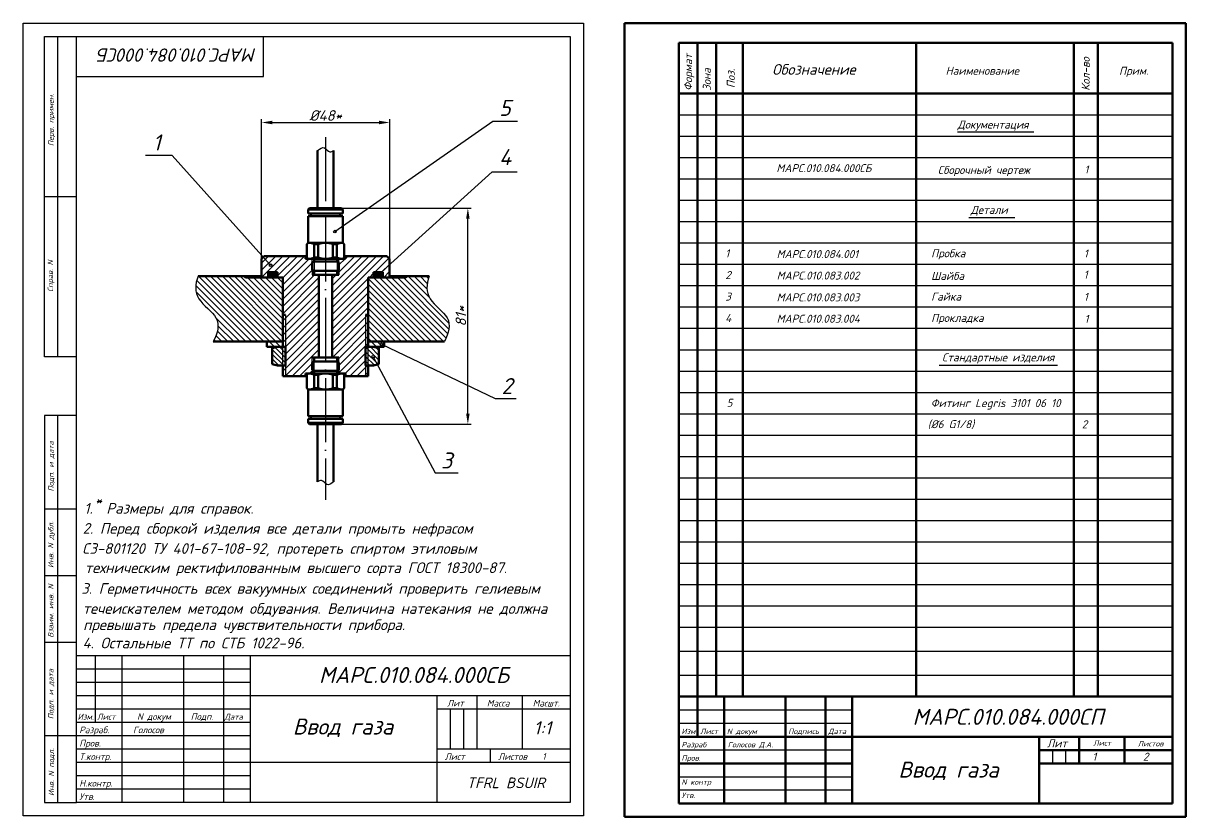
# Model space of a CAD drawing. Header units: millimetres. Extents: x -5427 to 3670, y -5891 to 948.
# Drawn here: x 1168.7 to 1604.4, y -3865.3 to -3568 of the extents above; entities that cross this region are included whole.
import ezdxf
from ezdxf.enums import TextEntityAlignment as Align

# ---------------------------------------------------------------- set-up
doc = ezdxf.new("R2010")
doc.units = ezdxf.units.MM
doc.header["$MEASUREMENT"] = 0
doc.linetypes.add('ACAD_ISO04W100', pattern=[30, 24, -3, 0, -3])
doc.layers.add('оси', color=1, linetype='ACAD_ISO04W100')
doc.layers.add('Толстые', color=7, linetype='Continuous', lineweight=50)
doc.layers.add('Тонкие', color=140, linetype='Continuous', lineweight=25)
doc.styles.get("Standard").update_dxf_attribs({"font": 'isocpeui.ttf'})
doc.styles.add('TXT', font='isocpeui.ttf')
doc.styles.add('Для рамки', font='simplex.shx', dxfattribs={"oblique": 15, "height": 4})
doc.dimstyles.new('ISO-25', dxfattribs={"dimtxt": 4, "dimasz": 4, "dimexe": 1.25, "dimexo": 0, "dimtad": 1, "dimtxsty": 'Standard', "dimcen": 2.5, "dimadec": 0, "dimazin": 0, "dimtfac": 1, "dimtmove": 0, "dimatfit": 3, "dimfxl": 1, "dimarcsym": 0})

# ---------------------------------------------------------------- blocks, each defined once
blk = doc.blocks.new('*D148')
at = {"layer": 'Defpoints', "color": 0, "transparency": 16777216}
for p in [(1288.05, -3637.26), (1335.35, -3637.26), (1288.05, -3718.26)]:
    blk.add_point(p, dxfattribs=at)
at = {"layer": 'Тонкие', "color": 0, "lineweight": -2, "transparency": 16777216}
for p, q in [((1288.05, -3637.26), (1336.6, -3637.26)), ((1335.35, -3714.26), (1335.35, -3641.26)), ((1288.05, -3718.26), (1336.6, -3718.26))]:
    blk.add_line(p, q, dxfattribs=at)
at = {"layer": 'Тонкие', "color": 0, "transparency": 16777216}
for points in [[(1334.69, -3641.26), (1336.02, -3641.26), (1335.35, -3637.26)], [(1334.69, -3714.26), (1336.02, -3714.26), (1335.35, -3718.26)]]:
    blk.add_solid(points, dxfattribs=at)
at = {"layer": 'Тонкие', "color": 0, "transparency": 16777216, "insert": (1332.73, -3677.76), "char_height": 4, "attachment_point": 5, "rotation": 90}
blk.add_mtext('81*', dxfattribs=at)
blk = doc.blocks.new('*D149')
at = {"layer": 'Defpoints', "color": 0, "transparency": 16777216}
for p in [(1306.05, -3605.19), (1258.05, -3656.26), (1306.05, -3656.26)]:
    blk.add_point(p, dxfattribs=at)
at = {"layer": 'Тонкие', "color": 0, "lineweight": -2, "transparency": 16777216}
for p, q in [((1258.05, -3656.26), (1258.05, -3603.94)), ((1262.05, -3605.19), (1302.05, -3605.19)), ((1306.05, -3656.26), (1306.05, -3603.94))]:
    blk.add_line(p, q, dxfattribs=at)
at = {"layer": 'Тонкие', "color": 0, "transparency": 16777216}
for points in [[(1262.05, -3604.53), (1262.05, -3605.86), (1258.05, -3605.19)], [(1302.05, -3604.53), (1302.05, -3605.86), (1306.05, -3605.19)]]:
    blk.add_solid(points, dxfattribs=at)
at = {"layer": 'Тонкие', "color": 0, "transparency": 16777216, "insert": (1282.05, -3602.57), "char_height": 4, "attachment_point": 5}
blk.add_mtext('%%c48*', dxfattribs=at)

msp = doc.modelspace()

# ---------------------------------------------------------------- hatches: boundary and pattern name
at = {"layer": 'Тонкие'}
h = msp.add_hatch(dxfattribs=at)
h.set_pattern_fill('ANSI31', color=256, scale=0.6, style=0)
h.set_pattern_definition([(45, (-3407.4315, -2700.822), (-1.3470384, 1.3470384), [])])
h.paths.add_polyline_path([(1259.045, -3655.258), (1258.045, -3656.258), (1258.045, -3663.258), (1260.545, -3663.258), (1260.545, -3661.258), (1264.045, -3661.258), (1264.045, -3663.258), (1266.045, -3663.258), (1266.045, -3677.258), (1267.045, -3677.258), (1267.045, -3700.258), (1274.545, -3700.258), (1274.545, -3699.258), (1277.045, -3699.258), (1277.045, -3697.854), (1277.045, -3695.162), (1277.045, -3693.258), (1279.545, -3693.258), (1279.545, -3662.258), (1277.045, -3662.258), (1277.045, -3660.354), (1277.045, -3657.662), (1277.045, -3656.258), (1274.545, -3656.258), (1274.545, -3655.258)])
h.paths.add_polyline_path([(1298.045, -3663.258), (1300.045, -3663.258), (1300.045, -3661.258), (1303.545, -3661.258), (1303.545, -3663.258), (1306.045, -3663.258), (1306.045, -3656.258), (1305.045, -3655.258), (1289.545, -3655.258), (1289.545, -3656.258), (1287.045, -3656.258), (1287.045, -3657.662), (1287.045, -3660.354), (1287.045, -3662.258), (1284.545, -3662.258), (1284.545, -3693.258), (1287.045, -3693.258), (1287.045, -3695.162), (1287.045, -3697.854), (1287.045, -3699.258), (1288.545, -3699.258), (1289.545, -3699.258), (1289.545, -3700.258), (1297.045, -3700.258), (1297.045, -3677.258), (1298.045, -3677.258)])
h.paths.add_polyline_path([(1277.745, -3656.258), (1277.045, -3656.258), (1277.045, -3657.662), (1277.745, -3657.258)], flags=17)
h.paths.add_polyline_path([(1277.045, -3662.258), (1277.745, -3662.258), (1277.745, -3660.758), (1277.045, -3660.354)], flags=16)
h.paths.add_polyline_path([(1286.345, -3662.258), (1287.045, -3662.258), (1287.045, -3660.354), (1286.345, -3660.758)], flags=17)
h.paths.add_polyline_path([(1286.345, -3657.258), (1287.045, -3657.662), (1287.045, -3656.258), (1286.345, -3656.258)], flags=17)
h.paths.add_polyline_path([(1277.045, -3695.162), (1277.745, -3694.758), (1277.745, -3693.258), (1277.045, -3693.258)], flags=16)
h.paths.add_polyline_path([(1286.345, -3694.758), (1287.045, -3695.162), (1287.045, -3693.258), (1286.345, -3693.258)], flags=17)
h.paths.add_polyline_path([(1287.045, -3697.854), (1286.345, -3698.258), (1286.345, -3699.258), (1287.045, -3699.258)], flags=16)
h.paths.add_polyline_path([(1277.045, -3699.258), (1277.745, -3699.258), (1277.745, -3698.258), (1277.045, -3697.854)], flags=16)
h.paths.add_polyline_path([(1266.045, -3689.258), (1267.045, -3689.258), (1267.045, -3677.258), (1266.045, -3677.258)], flags=17)
h.paths.add_polyline_path([(1297.045, -3689.258), (1298.045, -3689.258), (1298.045, -3677.258), (1297.045, -3677.258)], flags=16)
h.paths.add_polyline_path([(1266.045, -3700.258), (1267.045, -3700.258), (1267.045, -3696.258), (1266.045, -3696.258)], flags=17)
h.paths.add_polyline_path([(1297.045, -3700.258), (1298.045, -3700.258), (1298.045, -3696.258), (1297.045, -3696.258)], flags=16)
h = msp.add_hatch(dxfattribs=at)
h.set_pattern_fill('ANSI31', color=256, scale=0.5, angle=90, style=0)
h.set_pattern_definition([(135, (-0.571, -1285.0939), (-1.122532, -1.122532), [])])
edge = h.paths.add_edge_path()
edge.add_line((1266.045, -3663.258), (1252.045, -3663.258))
edge.add_line((1252.045, -3663.258), (1251.545, -3662.758))
edge.add_line((1251.545, -3662.758), (1234.252, -3662.758))
edge.add_spline(control_points=[(1234.252, -3662.758), (1233.1, -3665.844), (1232.77, -3671.593), (1243.09, -3678.128), (1241.616, -3684.059), (1239.902, -3687.258)], knot_values=[11.7359302, 11.7359302, 11.7359302, 11.7359302, 21.4115181, 31.0063564, 40.9610631, 40.9610631, 40.9610631, 40.9610631], degree=3, periodic=0)
edge.add_line((1239.902, -3687.258), (1266.045, -3687.258))
edge.add_line((1266.045, -3687.258), (1266.045, -3663.258))
edge = h.paths.add_edge_path()
edge.add_spline(control_points=[(1326.56, -3687.258), (1328.275, -3684.059), (1329.748, -3678.128), (1319.429, -3671.593), (1319.759, -3665.844), (1320.91, -3662.758)], knot_values=[11.7359302, 11.7359302, 11.7359302, 11.7359302, 21.6906369, 31.2854752, 40.9610631, 40.9610631, 40.9610631, 40.9610631], degree=3, periodic=0)
edge.add_line((1320.91, -3662.758), (1312.545, -3662.758))
edge.add_line((1312.545, -3662.758), (1312.045, -3663.258))
edge.add_line((1312.045, -3663.258), (1298.045, -3663.258))
edge.add_line((1298.045, -3663.258), (1298.045, -3687.258))
edge.add_line((1298.045, -3687.258), (1326.56, -3687.258))
h = msp.add_hatch(dxfattribs=at)
h.set_pattern_fill('ANSI37', color=256, scale=0.05, style=0)
h.set_pattern_definition([(45, (-0.57098, -1285.09386), (-0.1122532015, 0.1122532015), []), (135, (-0.57098, -1285.09386), (-0.1122532015, -0.1122532015), [])])
h.paths.add_polyline_path([(1260.545, -3661.258), (1260.545, -3663.258), (1264.045, -3663.258), (1264.045, -3661.258)])
h.paths.add_polyline_path([(1300.045, -3661.258), (1300.045, -3663.258), (1303.545, -3663.258), (1303.545, -3661.258)])
h = msp.add_hatch(dxfattribs=at)
h.set_pattern_fill('ANSI31', color=256, scale=0.5, angle=90, style=0)
h.set_pattern_definition([(135, (-3407.4315, -2700.822), (-1.122532, -1.122532), [])])
h.paths.add_polyline_path([(1260.045, -3687.258), (1260.045, -3689.258), (1266.045, -3689.258), (1266.045, -3687.258)])
h.paths.add_polyline_path([(1298.045, -3687.258), (1298.045, -3689.258), (1304.045, -3689.258), (1304.045, -3687.258)])
h = msp.add_hatch(dxfattribs=at)
h.set_pattern_fill('ANSI31', color=256, scale=0.4, angle=90, style=0)
h.set_pattern_definition([(135, (-3407.4315, -2700.822), (-0.8980256, -0.8980256), [])])
h.paths.add_polyline_path([(1262.045, -3689.758), (1262.045, -3695.758), (1264.045, -3696.258), (1266.045, -3696.258), (1266.045, -3689.258), (1264.045, -3689.258)])
h.paths.add_polyline_path([(1266.045, -3696.258), (1267.045, -3696.258), (1267.045, -3689.258), (1266.045, -3689.258)])
h.paths.add_polyline_path([(1298.045, -3689.258), (1297.045, -3689.258), (1297.045, -3696.258), (1298.045, -3696.258)])
h.paths.add_polyline_path([(1302.045, -3689.758), (1300.045, -3689.258), (1298.045, -3689.258), (1298.045, -3696.258), (1300.045, -3696.258), (1302.045, -3695.758)])

# ---------------------------------------------------------------- linework, layer by layer
for p, q in [((1168.715, -3568.011), (1378.715, -3568.011)), ((1168.715, -3865.011), (1168.715, -3568.011)), ((1378.715, -3568.011), (1378.715, -3865.011)), ((1176.715, -3693.011), (1176.715, -3573.011)), ((1176.715, -3573.011), (1188.715, -3573.011)), ((1181.715, -3693.011), (1181.715, -3573.011)), ((1188.715, -3573.011), (1373.715, -3573.011)), ((1188.715, -3860.011), (1188.715, -3573.011)), ((1258.715, -3588.011), (1258.715, -3573.011)), ((1373.715, -3573.011), (1373.715, -3860.011)), ((1188.715, -3588.011), (1258.715, -3588.011)), ((1188.715, -3633.011), (1176.715, -3633.011)), ((1188.715, -3693.011), (1176.715, -3693.011)), ((1176.715, -3715.011), (1176.715, -3860.011)), ((1188.715, -3715.011), (1176.715, -3715.011)), ((1181.715, -3860.011), (1181.715, -3715.011)), ((1188.715, -3750.011), (1176.715, -3750.011)), ((1188.715, -3775.011), (1176.715, -3775.011)), ((1188.715, -3800.011), (1176.715, -3800.011)), ((1373.715, -3805.011), (1188.715, -3805.011)), ((1195.715, -3805.011), (1195.715, -3830.011)), ((1195.715, -3805.011), (1195.715, -3830.011)), ((1205.715, -3805.011), (1205.715, -3860.011)), ((1205.715, -3805.011), (1205.715, -3860.011)), ((1228.715, -3805.011), (1228.715, -3860.011)), ((1228.715, -3805.011), (1228.715, -3860.011)), ((1243.715, -3805.011), (1243.715, -3860.011)), ((1243.715, -3805.011), (1243.715, -3860.011)), ((1253.715, -3805.011), (1253.715, -3860.011)), ((1253.715, -3805.011), (1253.715, -3860.011)), ((1373.715, -3820.011), (1253.715, -3820.011)), ((1323.715, -3820.011), (1323.715, -3860.011)), ((1323.715, -3820.011), (1323.715, -3860.011)), ((1338.715, -3820.011), (1338.715, -3840.011)), ((1338.715, -3820.011), (1338.715, -3840.011)), ((1355.715, -3820.011), (1355.715, -3840.011)), ((1355.715, -3820.011), (1355.715, -3840.011)), ((1253.715, -3825.011), (1188.715, -3825.011)), ((1373.715, -3825.011), (1323.715, -3825.011)), ((1253.715, -3830.011), (1188.715, -3830.011)), ((1253.715, -3830.011), (1188.715, -3830.011)), ((1188.715, -3835.011), (1176.715, -3835.011)), ((1373.715, -3840.011), (1323.715, -3840.011)), ((1373.715, -3840.011), (1323.715, -3840.011)), ((1343.715, -3840.011), (1343.715, -3845.011)), ((1343.715, -3840.011), (1343.715, -3845.011)), ((1373.715, -3845.011), (1253.715, -3845.011)), ((1373.715, -3845.011), (1253.715, -3845.011)), ((1176.715, -3860.011), (1188.715, -3860.011)), ((1373.715, -3860.011), (1188.715, -3860.011)), ((1378.715, -3865.011), (1168.715, -3865.011))]:
    msp.add_line(p, q)
at = {"layer": 'оси'}
msp.add_line((1282.045, -3610.712), (1282.045, -3746.581), dxfattribs=at)
at = {"layer": 'Толстые'}
for p, q in [((1394.114, -3568.011), (1394.114, -3865.311)), ((1604.414, -3568.011), (1394.114, -3568.011)), ((1604.414, -3865.311), (1604.414, -3568.011)), ((1414.414, -3860.311), (1414.414, -3575.311)), ((1599.414, -3575.311), (1414.414, -3575.311)), ((1421.414, -3820.311), (1421.414, -3575.311)), ((1428.414, -3820.311), (1428.414, -3575.311)), ((1438.414, -3820.311), (1438.414, -3575.311)), ((1438.414, -3575.311), (1438.414, -3575.311)), ((1503.414, -3820.311), (1503.414, -3575.311)), ((1562.414, -3820.311), (1562.414, -3575.311)), ((1571.414, -3820.311), (1571.414, -3575.311)), ((1599.414, -3860.311), (1599.414, -3575.311)), ((1414.414, -3594.311), (1599.414, -3594.311)), ((1279.045, -3615.716), (1279.045, -3637.258)), ((1285.045, -3615.716), (1285.045, -3637.258)), ((1275.545, -3637.758), (1276.045, -3637.258)), ((1275.545, -3637.758), (1288.545, -3637.758)), ((1275.545, -3637.758), (1275.545, -3639.258)), ((1276.045, -3637.258), (1288.045, -3637.258)), ((1288.545, -3637.758), (1288.045, -3637.258)), ((1288.545, -3637.758), (1288.545, -3639.258)), ((1275.545, -3639.258), (1288.545, -3639.258)), ((1275.545, -3640.258), (1275.545, -3650.258)), ((1275.545, -3640.258), (1288.545, -3640.258)), ((1276.545, -3639.258), (1276.545, -3640.258)), ((1287.545, -3639.258), (1287.545, -3640.258)), ((1288.545, -3640.258), (1288.545, -3650.258)), ((1275.045, -3650.758), (1275.545, -3650.258)), ((1275.045, -3655.758), (1275.045, -3650.758)), ((1275.545, -3650.258), (1288.545, -3650.258)), ((1277.787, -3650.758), (1279.303, -3650.758)), ((1277.787, -3655.758), (1277.787, -3650.758)), ((1279.303, -3655.758), (1279.303, -3650.758)), ((1284.787, -3655.758), (1284.787, -3650.758)), ((1284.787, -3650.758), (1286.303, -3650.758)), ((1286.303, -3655.758), (1286.303, -3650.758)), ((1288.545, -3650.258), (1289.045, -3650.758)), ((1289.045, -3655.758), (1289.045, -3650.758)), ((1258.045, -3656.258), (1259.045, -3655.258)), ((1259.045, -3655.258), (1275.045, -3655.258)), ((1274.545, -3656.258), (1274.545, -3655.258)), ((1289.045, -3655.258), (1305.045, -3655.258)), ((1289.545, -3656.258), (1289.545, -3655.258)), ((1306.045, -3656.258), (1305.045, -3655.258)), ((1258.045, -3656.258), (1258.045, -3663.258)), ((1274.545, -3656.258), (1289.545, -3656.258)), ((1275.045, -3655.758), (1275.545, -3656.258)), ((1275.545, -3656.258), (1288.545, -3656.258)), ((1277.045, -3657.662), (1277.745, -3657.258)), ((1277.045, -3657.662), (1277.045, -3660.354)), ((1277.745, -3656.258), (1277.745, -3657.258)), ((1277.745, -3657.258), (1286.345, -3657.258)), ((1277.787, -3655.758), (1279.303, -3655.758)), ((1284.787, -3655.758), (1286.303, -3655.758)), ((1286.345, -3656.258), (1286.345, -3657.258)), ((1287.045, -3657.662), (1286.345, -3657.258)), ((1287.045, -3657.662), (1287.045, -3660.354)), ((1288.545, -3656.258), (1289.045, -3655.758)), ((1306.045, -3656.258), (1306.045, -3663.258)), ((1234.252, -3662.758), (1258.045, -3662.758)), ((1252.045, -3663.258), (1251.545, -3662.758)), ((1252.045, -3663.258), (1266.045, -3663.258)), ((1260.545, -3661.258), (1264.045, -3661.258)), ((1260.545, -3661.258), (1260.545, -3663.258)), ((1264.045, -3661.258), (1264.045, -3663.258)), ((1266.045, -3663.258), (1266.045, -3689.258)), ((1266.045, -3663.258), (1266.045, -3689.258)), ((1277.045, -3660.354), (1277.745, -3660.758)), ((1277.045, -3662.258), (1287.045, -3662.258)), ((1277.745, -3660.758), (1277.745, -3662.258)), ((1277.745, -3660.758), (1286.345, -3660.758)), ((1279.545, -3662.258), (1279.545, -3693.258)), ((1284.545, -3662.258), (1284.545, -3693.258)), ((1287.045, -3660.354), (1286.345, -3660.758)), ((1286.345, -3660.758), (1286.345, -3662.258)), ((1298.045, -3663.258), (1312.045, -3663.258)), ((1298.045, -3663.258), (1298.045, -3689.258)), ((1298.045, -3663.258), (1298.045, -3689.258)), ((1300.045, -3661.258), (1303.545, -3661.258)), ((1300.045, -3661.258), (1300.045, -3663.258)), ((1303.545, -3661.258), (1303.545, -3663.258)), ((1306.045, -3662.758), (1320.91, -3662.758)), ((1312.045, -3663.258), (1312.545, -3662.758)), ((1266.045, -3677.258), (1267.045, -3677.258)), ((1297.045, -3677.258), (1298.045, -3677.258)), ((1239.902, -3687.258), (1266.045, -3687.258)), ((1260.045, -3687.258), (1260.045, -3689.258)), ((1260.045, -3689.258), (1267.045, -3689.258)), ((1264.045, -3689.258), (1262.045, -3689.758)), ((1262.045, -3689.758), (1262.045, -3695.758)), ((1267.045, -3696.258), (1267.045, -3689.295)), ((1297.045, -3689.258), (1304.045, -3689.258)), ((1297.045, -3696.258), (1297.045, -3689.258)), ((1298.045, -3687.258), (1326.56, -3687.258)), ((1300.045, -3689.258), (1302.045, -3689.758)), ((1302.045, -3689.758), (1302.045, -3695.758)), ((1304.045, -3687.258), (1304.045, -3689.258)), ((1287.045, -3693.258), (1277.045, -3693.258)), ((1277.745, -3694.758), (1277.745, -3693.258)), ((1286.345, -3694.758), (1286.345, -3693.258)), ((1264.045, -3696.258), (1262.045, -3695.758)), ((1264.045, -3696.258), (1267.045, -3696.258)), ((1266.045, -3696.258), (1266.045, -3700.258)), ((1277.045, -3695.162), (1277.745, -3694.758)), ((1277.045, -3697.854), (1277.045, -3695.162)), ((1277.045, -3697.854), (1277.745, -3698.258)), ((1286.345, -3694.758), (1277.745, -3694.758)), ((1277.745, -3699.258), (1277.745, -3698.258)), ((1286.345, -3698.258), (1277.745, -3698.258)), ((1287.045, -3695.162), (1286.345, -3694.758)), ((1287.045, -3697.854), (1286.345, -3698.258)), ((1286.345, -3699.258), (1286.345, -3698.258)), ((1287.045, -3697.854), (1287.045, -3695.162)), ((1300.045, -3696.258), (1297.045, -3696.258)), ((1298.045, -3696.258), (1298.045, -3700.258)), ((1300.045, -3696.258), (1302.045, -3695.758)), ((1266.045, -3700.258), (1275.045, -3700.258)), ((1274.545, -3699.258), (1289.545, -3699.258)), ((1274.545, -3700.258), (1274.545, -3699.258)), ((1275.545, -3699.258), (1275.045, -3699.758)), ((1275.045, -3699.758), (1275.045, -3704.758)), ((1288.545, -3699.258), (1275.545, -3699.258)), ((1279.303, -3699.758), (1277.787, -3699.758)), ((1277.787, -3699.758), (1277.787, -3704.758)), ((1279.303, -3699.758), (1279.303, -3704.758)), ((1284.787, -3699.758), (1284.787, -3704.758)), ((1286.303, -3699.758), (1284.787, -3699.758)), ((1286.303, -3699.758), (1286.303, -3704.758)), ((1289.045, -3699.758), (1288.545, -3699.258)), ((1289.045, -3699.758), (1289.045, -3704.758)), ((1289.045, -3700.258), (1298.045, -3700.258)), ((1289.545, -3700.258), (1289.545, -3699.258)), ((1275.545, -3705.258), (1275.045, -3704.758)), ((1288.545, -3705.258), (1275.545, -3705.258)), ((1275.545, -3715.258), (1275.545, -3705.258)), ((1279.303, -3704.758), (1277.787, -3704.758)), ((1286.303, -3704.758), (1284.787, -3704.758)), ((1289.045, -3704.758), (1288.545, -3705.258)), ((1288.545, -3715.258), (1288.545, -3705.258)), ((1288.545, -3715.258), (1275.545, -3715.258)), ((1288.545, -3716.258), (1275.545, -3716.258)), ((1275.545, -3717.758), (1275.545, -3716.258)), ((1276.545, -3716.258), (1276.545, -3715.258)), ((1287.545, -3716.258), (1287.545, -3715.258)), ((1288.545, -3717.758), (1288.545, -3716.258)), ((1288.545, -3717.758), (1275.545, -3717.758)), ((1275.545, -3717.758), (1276.045, -3718.258)), ((1288.045, -3718.258), (1276.045, -3718.258)), ((1279.045, -3739.801), (1279.045, -3718.258)), ((1285.045, -3739.801), (1285.045, -3718.258)), ((1288.545, -3717.758), (1288.045, -3718.258)), ((1599.414, -3820.311), (1414.414, -3820.311)), ((1421.414, -3820.311), (1421.414, -3835.311)), ((1431.414, -3820.311), (1431.414, -3860.311)), ((1454.414, -3860.311), (1454.414, -3820.311)), ((1469.414, -3820.311), (1469.414, -3860.311)), ((1479.414, -3820.311), (1479.414, -3860.311)), ((1479.414, -3835.311), (1414.414, -3835.311)), ((1599.414, -3835.311), (1479.414, -3835.311)), ((1549.414, -3860.311), (1549.414, -3835.311)), ((1564.414, -3845.311), (1564.414, -3835.311)), ((1581.414, -3835.311), (1581.414, -3845.311)), ((1549.414, -3840.311), (1599.414, -3840.311)), ((1479.414, -3845.311), (1414.414, -3845.311)), ((1549.414, -3845.311), (1599.414, -3845.311)), ((1549.414, -3845.311), (1549.414, -3845.311)), ((1414.414, -3860.311), (1599.414, -3860.311)), ((1604.414, -3865.311), (1394.114, -3865.311))]:
    msp.add_line(p, q, dxfattribs=at)
for centre, radius, start, end in [((1275.427, -3656.063), 5.806, 66.01862, 88.8336), ((1282.045, -3658.025), 7.767, 69.32903, 110.67097), ((1288.662, -3656.056), 5.799, 91.1511, 113.99667), ((1275.427, -3650.453), 5.806, 271.1664, 293.98138), ((1282.045, -3648.491), 7.767, 249.32903, 290.67097), ((1288.662, -3650.461), 5.799, 246.00333, 268.8489), ((1275.429, -3705.056), 5.799, 66.00333, 88.8489), ((1282.045, -3707.025), 7.767, 69.32903, 110.67097), ((1288.663, -3705.063), 5.806, 91.1664, 113.98138), ((1275.429, -3699.461), 5.799, 271.1511, 293.99667), ((1282.045, -3697.491), 7.767, 249.32903, 290.67097), ((1288.663, -3699.453), 5.806, 246.01862, 268.8336)]:
    msp.add_arc(centre, radius, start, end, dxfattribs=at)
at = {"layer": 'Тонкие'}
for p, q in [((1414.414, -3602.311), (1599.414, -3602.311)), ((1285.545, -3646.081), (1344.702, -3604.74)), ((1344.702, -3604.74), (1353.9, -3604.74)), ((1414.414, -3610.311), (1599.414, -3610.311)), ((1518.927, -3608.638), (1547.437, -3608.638)), ((1224.498, -3617.595), (1214.53, -3617.595)), ((1261.436, -3658.635), (1224.498, -3617.595)), ((1414.414, -3618.311), (1599.414, -3618.311)), ((1302.474, -3661.705), (1344.44, -3623.639)), ((1344.44, -3623.639), (1353.793, -3623.639)), ((1414.414, -3626.311), (1599.414, -3626.311)), ((1414.414, -3634.311), (1599.414, -3634.311)), ((1414.414, -3642.311), (1599.414, -3642.311)), ((1523.145, -3640.746), (1540.308, -3640.746)), ((1414.414, -3650.311), (1599.414, -3650.311)), ((1277.045, -3657.662), (1277.045, -3656.258)), ((1277.745, -3657.258), (1277.745, -3660.758)), ((1286.345, -3657.258), (1286.345, -3660.758)), ((1287.045, -3657.662), (1287.045, -3656.258)), ((1414.414, -3658.311), (1599.414, -3658.311)), ((1414.414, -3658.311), (1599.414, -3658.311)), ((1277.045, -3660.354), (1277.045, -3662.258)), ((1287.045, -3660.354), (1287.045, -3662.258)), ((1414.414, -3666.311), (1599.414, -3666.311)), ((1267.045, -3677.258), (1267.045, -3689.295)), ((1297.045, -3677.258), (1297.045, -3689.258)), ((1414.414, -3674.311), (1599.414, -3674.311)), ((1414.414, -3682.311), (1599.414, -3682.311)), ((1266.045, -3696.258), (1266.045, -3689.258)), ((1298.045, -3696.258), (1298.045, -3689.258)), ((1303.043, -3688.298), (1345.549, -3708.639)), ((1414.414, -3690.311), (1599.414, -3690.311)), ((1277.045, -3695.162), (1277.045, -3693.258)), ((1287.045, -3695.162), (1287.045, -3693.258)), ((1299.835, -3692.984), (1323.039, -3736.494)), ((1267.045, -3696.258), (1267.045, -3700.258)), ((1277.045, -3697.854), (1277.045, -3699.258)), ((1277.745, -3698.258), (1277.745, -3694.758)), ((1286.345, -3698.258), (1286.345, -3694.758)), ((1287.045, -3697.854), (1287.045, -3699.258)), ((1297.045, -3696.258), (1297.045, -3700.258)), ((1414.414, -3698.311), (1599.414, -3698.311)), ((1512.042, -3696.177), (1556.341, -3696.177)), ((1414.414, -3706.311), (1599.414, -3706.311)), ((1345.549, -3708.639), (1353.507, -3708.639)), ((1414.414, -3714.311), (1599.414, -3714.311)), ((1414.414, -3722.311), (1599.414, -3722.311)), ((1414.414, -3730.311), (1599.414, -3730.311)), ((1323.039, -3736.494), (1331.719, -3736.494)), ((1414.414, -3738.311), (1599.414, -3738.311)), ((1414.414, -3746.311), (1599.414, -3746.311)), ((1414.414, -3754.311), (1599.414, -3754.311)), ((1414.414, -3762.311), (1599.414, -3762.311)), ((1414.414, -3770.311), (1599.414, -3770.311)), ((1414.414, -3778.311), (1599.414, -3778.311)), ((1414.414, -3786.311), (1599.414, -3786.311)), ((1414.414, -3794.311), (1599.414, -3794.311)), ((1414.414, -3803.311), (1599.414, -3803.311)), ((1253.715, -3810.011), (1188.715, -3810.011)), ((1414.414, -3812.311), (1599.414, -3812.311)), ((1253.715, -3815.011), (1188.715, -3815.011)), ((1253.715, -3820.011), (1188.715, -3820.011)), ((1328.715, -3825.011), (1328.715, -3840.011)), ((1328.715, -3825.011), (1328.715, -3840.011)), ((1333.715, -3825.011), (1333.715, -3840.011)), ((1333.715, -3825.011), (1333.715, -3840.011)), ((1414.414, -3825.311), (1479.414, -3825.311)), ((1414.414, -3830.311), (1479.414, -3830.311)), ((1253.715, -3835.011), (1188.715, -3835.011)), ((1253.715, -3835.011), (1188.715, -3835.011)), ((1253.715, -3840.011), (1188.715, -3840.011)), ((1253.715, -3840.011), (1188.715, -3840.011)), ((1479.414, -3840.311), (1414.414, -3840.311)), ((1554.414, -3840.311), (1554.414, -3845.311)), ((1559.414, -3845.311), (1559.414, -3840.311)), ((1253.715, -3845.011), (1188.715, -3845.011)), ((1253.715, -3845.011), (1188.715, -3845.011)), ((1414.414, -3845.311), (1479.414, -3845.311)), ((1253.715, -3850.011), (1188.715, -3850.011)), ((1253.715, -3850.011), (1188.715, -3850.011)), ((1414.414, -3850.311), (1479.414, -3850.311)), ((1253.715, -3855.011), (1188.715, -3855.011)), ((1253.715, -3855.011), (1188.715, -3855.011)), ((1479.414, -3855.311), (1414.414, -3855.311))]:
    msp.add_line(p, q, dxfattribs=at)
for centre in [(1285.545, -3646.081), (1261.436, -3658.635), (1303.043, -3688.298), (1299.835, -3692.984)]:
    msp.add_circle(centre, 0.5, dxfattribs=at)
for points in [[(1279.045, -3615.716), (1281.621, -3614.668), (1283.633, -3616.245), (1285.045, -3615.716)], [(1285.045, -3739.801), (1282.469, -3740.849), (1280.457, -3739.272), (1279.045, -3739.801)]]:
    msp.add_spline(points, degree=3, dxfattribs=at)
for points in [[(1234.252, -3662.758), (1233.1, -3665.844), (1232.77, -3671.593), (1243.09, -3678.128), (1241.616, -3684.059), (1239.902, -3687.258)], [(1320.91, -3662.758), (1319.759, -3665.844), (1319.429, -3671.593), (1329.748, -3678.128), (1328.275, -3684.059), (1326.56, -3687.258)]]:
    msp.add_open_spline(points, degree=3, knots=[11.7359302, 11.7359302, 11.7359302, 11.7359302, 21.4115181, 31.0063564, 40.9610631, 40.9610631, 40.9610631, 40.9610631], dxfattribs=at)

# ---------------------------------------------------------------- texts
msp.add_text('МАРС.010.084.000СБ', height=5, rotation=180, dxfattribs=at).set_placement((1256.19, -3577.426))
at = {"layer": 'Тонкие', "style": 'TXT'}
for s, p in [('Формат', (1419.414, -3593.311)), ('Кол-во', (1568.414, -3593.311)), ('Зона', (1426.414, -3593.311)), ('Поз.', (1435.414, -3592.311))]:
    msp.add_text(s, height=3, rotation=90, dxfattribs=at).set_placement(p)
for s, height, p in [('Обозначение', 4, (1449.414, -3587.311)), ('Наименование', 3, (1514.414, -3587.311)), ('Прим.', 3, (1579.414, -3587.311)), ('Документация', 3, (1518.909, -3607.479)), ('МАРС.010.084.000СБ', 3, (1450.985, -3623.803)), ('Сборочный чертеж', 3, (1511.516, -3624.478)), ('1', 3, (1566.414, -3624.311)), ('Детали', 3, (1523.825, -3639.448)), ('1', 3, (1431.836, -3655.699)), ('МАРС.010.084.001', 3, (1451.071, -3655.994)), ('Пробка', 3, (1508.996, -3655.703)), ('1', 3, (1566.215, -3655.787)), ('2', 3, (1431.88, -3663.835)), ('МАРС.010.083.002', 3, (1451.103, -3664.041)), ('Шайба', 3, (1508.971, -3664.172)), ('1', 3, (1566.149, -3663.668)), ('3', 3, (1431.836, -3671.924)), ('МАРС.010.083.003', 3, (1451.071, -3672.219)), ('Гайка', 3, (1508.996, -3671.927)), ('1', 3, (1566.215, -3672.011)), ('4', 3, (1431.836, -3679.924)), ('МАРС.010.083.004', 3, (1451.071, -3680.219)), ('Прокладка', 3, (1508.996, -3679.927)), ('1', 3, (1566.464, -3680.248)), ('Стандартные изделия', 3, (1513.083, -3694.694)), ('5', 3, (1432.338, -3711.72)), ('Фитинг Legris 3101 06 10', 3, (1508.845, -3711.824)), ('(%%c6 G1/8)', 3, (1507.751, -3719.73)), ('2', 3, (1565.462, -3719.779)), ('Ввод газа', 6, (1269.75, -3834.528)), ('Изм', 2, (1415.414, -3834.311)), ('Лист', 2, (1422.414, -3834.311)), ('N докум', 2, (1432.414, -3834.311)), ('Подпись', 2, (1455.414, -3834.311)), ('Дата', 2, (1470.414, -3834.311)), ('Разраб', 2, (1415.414, -3839.311)), ('Голосов Д.А.', 2, (1432.748, -3839.311)), ('Лит', 3, (1552.414, -3839.311)), ('Лист', 2, (1569.74, -3838.659)), ('Листов', 2, (1586.419, -3838.948)), ('Пров.', 2, (1415.414, -3844.311)), ('1', 3, (1569.414, -3844.311)), ('2', 3, (1588.414, -3844.311)), ('Ввод газа', 6, (1496.716, -3850.648)), ('N контр', 2, (1415.414, -3853.311)), ('Утв.', 2, (1415.414, -3858.311))]:
    msp.add_text(s, height=height, dxfattribs=at).set_placement(p)
at = {"layer": 'Тонкие', "linetype": 'Continuous', "style": 'Для рамки', "oblique": 15}
for s, p in [('Перв. примен.', (1180.12, -3614.039)), ('Справ. N', (1179.876, -3668.673)), ('Подп. и дата', (1180.136, -3743.453)), ('Инв. N дубл.', (1180.038, -3772.092)), ('Взаим. инв. N', (1180.038, -3798.254)), ('Подп. и дата', (1180.038, -3828.754)), ('Инв. N подл.', (1180.263, -3857.525))]:
    msp.add_text(s, height=2, rotation=90, dxfattribs=at).set_placement(p)
at = {"layer": 'Тонкие'}
for s, height, p in [('5', 6, (1347.064, -3602.729)), ('1', 6, (1217.232, -3615.652)), ('4', 6, (1347.064, -3621.165)), ('2', 6, (1347.977, -3706.94)), ('3', 6, (1325.306, -3734.818)), ('*', 4, (1195.531, -3748.727)), ('1.  Размеры для справок.', 4, (1191.566, -3751.758)), ('2. Перед сборкой изделия все детали промыть нефрасом', 4, (1190.985, -3759.275)), ('С3-801120 ТУ 401-67-108-92, протереть спиртом этиловым', 4, (1190.823, -3766.812)), ('техническим ректифилованным высшего сорта ГОСТ 18300-87.', 4, (1191.787, -3774.006)), ('3. Герметичность всех вакуумных соединений проверить гелиевым  ', 4, (1190.458, -3781.79)), ('течеискателем методом обдувания. Величина натекания не должна', 4, (1190.988, -3789.295)), ('превышать предела чувствительности прибора.', 4, (1191.171, -3795.376)), ('4. Остальные ТТ по СТБ 1022-96.', 4, (1190.95, -3802.208)), ('МАРС.010.084.000СБ', 6, (1279.555, -3815.195)), ('МАРС.010.084.000СП', 6, (1502.01, -3830.881)), ('Изм.', 2.25, (1189.083, -3828.967)), ('Лист', 2.25, (1196.37, -3828.967)), ('Дата', 2.25, (1244.119, -3828.997)), ('1:1', 5, (1360.002, -3834.509)), ('Разраб.', 2.5, (1189.715, -3834.011)), ('Голосов', 2.5, (1209.844, -3834.011)), ('Пров.', 2.5, (1189.715, -3839.011)), ('Т.контр.', 2.5, (1189.715, -3844.011)), ('Лист', 2.5, (1326.715, -3844.011)), ('Листов', 2.5, (1346.715, -3844.011)), ('1', 2.5, (1363.229, -3844.011)), ('Н.контр.', 2.5, (1189.715, -3854.011)), ('TFRL BSUIR', 4, (1334.889, -3854.607)), ('Утв.', 2.5, (1189.715, -3859.011))]:
    msp.add_text(s, height=height, dxfattribs=at).set_placement(p)
for s, p in [('Лит', (1330.715, -3824.011)), ('Масса', (1346.715, -3824.011)), ('Масшт.', (1364.715, -3824.011)), ('N докум', (1217.715, -3829.011)), ('Подп.', (1235.715, -3829.011))]:
    msp.add_text(s, height=2.5, dxfattribs=at).set_placement(p, align=Align.CENTER)

# ---------------------------------------------------------------- dimensions: what is measured, and where the dimension line sits
dim = msp.add_linear_dim(base=(1306.045, -3605.193), p1=(1258.045, -3656.258), p2=(1306.045, -3656.258), text='%%c48*', dimstyle='ISO-25', dxfattribs=at)
dim.commit()
dim.dimension.update_dxf_attribs({"geometry": '*D149', "text_midpoint": (1282.045, -3602.568)})
dim = msp.add_linear_dim(base=(1335.354, -3637.258), p1=(1288.045, -3718.258), p2=(1288.045, -3637.258), angle=90, text='81*', dimstyle='ISO-25', dxfattribs=at)
dim.commit()
dim.dimension.update_dxf_attribs({"geometry": '*D148', "text_midpoint": (1332.729, -3677.758)})

doc.saveas('drawing.dxf')
